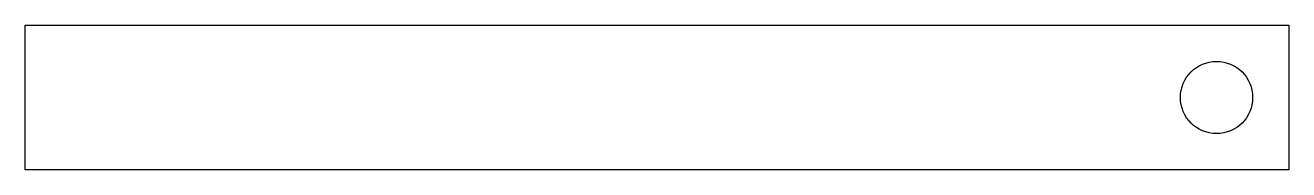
# Model space of a CAD drawing. Header units: millimetres. Extents: x 125 to 300, y -50 to -30.
import ezdxf

# ---------------------------------------------------------------- set-up
doc = ezdxf.new("R2010")
doc.units = ezdxf.units.MM
doc.layers.get('0').update_dxf_attribs({"linetype": 'CONTINUOUS'})

msp = doc.modelspace()

# ---------------------------------------------------------------- linework, layer by layer
msp.add_lwpolyline([(300, -50), (125, -50), (125, -30), (300, -30)], close=True)
msp.add_circle((290, -40), 5)

doc.saveas('drawing.dxf')
